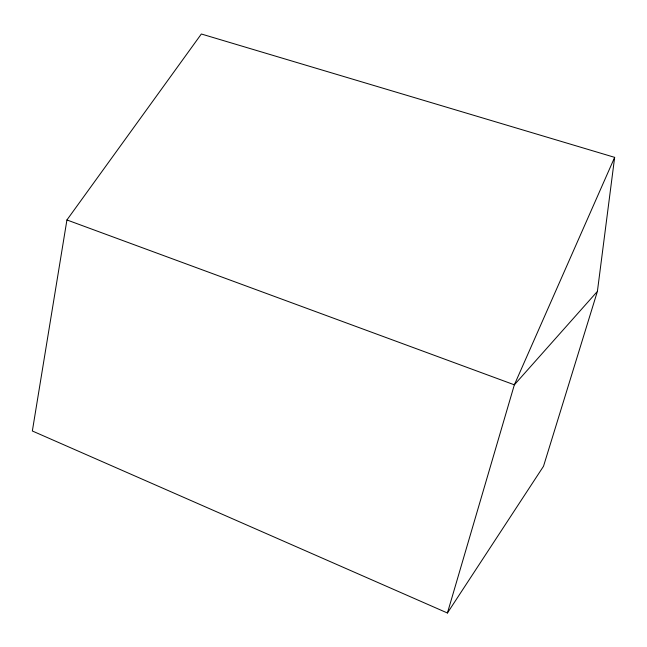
<?xml version="1.0" encoding="UTF-8"?>
<svg xmlns="http://www.w3.org/2000/svg" width="647" height="647" viewBox="0 0 647 647"><rect width="100%" height="100%" fill="white"/><g stroke="black" fill="none" stroke-linecap="round" stroke-linejoin="round"><path stroke-width="0.97" d="M597.399 291.393L614.65 157.358L201.346 34L66.932 219.956L32.35 430.991L447.425 613L543.504 466.277L597.399 291.393L514.357 384.819L447.425 613M614.65 157.358L514.357 384.819L66.932 219.956"/></g></svg>
